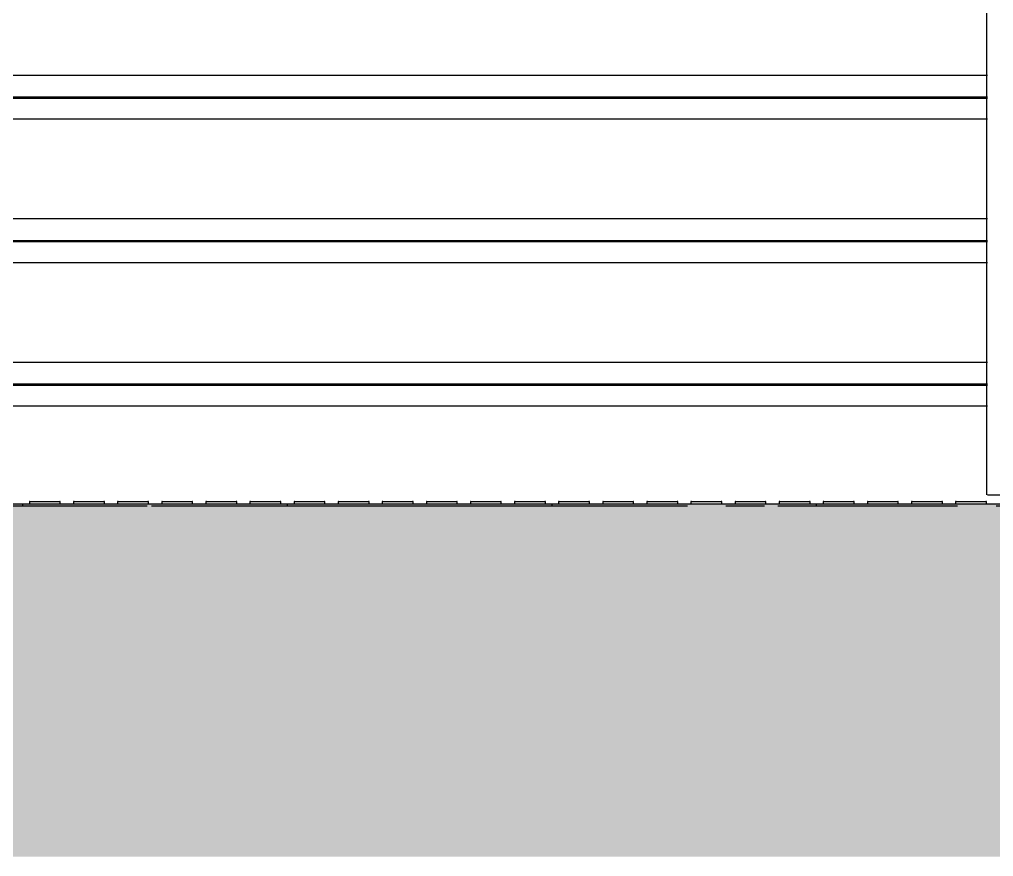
# Model space of a CAD drawing. Header units: millimetres. Extents: x 663313 to 1226001, y 1431724 to 1620898.
# Drawn here: x 808781 to 809885, y 1508407 to 1509357 of the extents above; entities that cross this region are included whole.
import ezdxf

# ---------------------------------------------------------------- set-up
doc = ezdxf.new("R2010")
doc.units = ezdxf.units.MM
doc.set_wipeout_variables(frame=1)
for name, pattern in [('CENTER', [50.8, 31.75, -6.35, 6.35, -6.35]), ('DPA_Grid _ Level 100', [1000, 550, -160, 130, -160]), ('TA_GL_000.70000', [1.925, 0.7, -0.175, 0.175, -0.175, 0.7])]:
    doc.linetypes.add(name, pattern=pattern)
doc.layers.add('000 - 0_HIDE_OBJ_FRAMING_DEF_SUB', color=7, linetype='Continuous', plot=False)
for name, color, linetype in [('000 - 0_SYM_DWG_GRIDLINE_MAIN_COLOR_251', 7, 'Continuous'), ('000 - 0_SYM_DWG_GROUND_MAIN_COLOR_40', 7, 'Continuous'), ('000 - CONCRETE_COL_HATCH_', 7, 'Continuous'), ('000 - CONCRETE_COL_WIPEOUT_', 7, 'Continuous'), ('000 - CONCRETE_EX_BUILDING_SUB_COLOR_251', 7, 'Continuous'), ('000 - GRID', 7, 'CENTER')]:
    doc.layers.add(name, color=color, linetype=linetype)
doc.styles.add('TA', font='', dxfattribs={"height": 4.5})
doc.styles.get('TA').set_extended_font_data('Cordia New')

# ---------------------------------------------------------------- blocks, each defined once
blk = doc.blocks.new('*U4806')
at = {"layer": '000 - 0_SYM_DWG_GRIDLINE_MAIN_COLOR_251', "color": 7, "linetype": 'ByBlock', "ltscale": 5}
blk.add_line((12, 0), (-308, 0), dxfattribs=at)
at = {"color": 7, "style": 'TA', "flags": 1}
blk.add_attdef('LOCATION', (6, -6), '', height=4.5, rotation=270, dxfattribs=at)
blk = doc.blocks.new('W-1-PP18-ST_ENT4_REV00_20260602-143416_ELEVATION_1_DIMS')
at = {"layer": '000 - GRID', "color": 7, "linetype": 'TA_GL_000.70000', "xscale": 50, "yscale": 50, "zscale": 50, "rotation": 180}
blk.add_blockref('*U4806', (0, 101200), dxfattribs=at)
blk = doc.blocks.new('DPA_GM_Tactile Tile Line Base - Decision Tactile-24762829-ENT 4 ELE-1 sheet')
at = {"layer": '000 - CONCRETE_EX_BUILDING_SUB_COLOR_251', "color": 7}
for p, q in [((1805806.6, 101202), (1806106.6, 101202)), ((1806106.6, 101202), (1806406.6, 101202)), ((1806106.6, 101200), (1806106.6, 101202)), ((1806106.6, 101200), (1806106.6, 101202)), ((1806114.1, 101205), (1806114.1, 101202)), ((1806114.7, 101205), (1806114.1, 101205)), ((1806114.1, 101205), (1806114.7, 101205)), ((1806114.1, 101205), (1806114.1, 101202)), ((1806114.7, 101205), (1806114.1, 101205)), ((1806114.1, 101205), (1806114.7, 101205)), ((1806114.1, 101205), (1806114.1, 101202)), ((1806114.7, 101205), (1806114.1, 101205)), ((1806114.1, 101205), (1806114.7, 101205)), ((1806114.1, 101205), (1806114.1, 101202)), ((1806114.7, 101205), (1806114.1, 101205)), ((1806114.1, 101205), (1806114.7, 101205)), ((1806114.1, 101205), (1806114.1, 101202)), ((1806114.7, 101205), (1806114.1, 101205)), ((1806114.1, 101205), (1806114.7, 101205)), ((1806114.1, 101205), (1806114.1, 101202)), ((1806114.7, 101205), (1806114.1, 101205)), ((1806114.1, 101205), (1806131.6, 101205)), ((1806131.6, 101205), (1806149.1, 101205)), ((1806149.1, 101205), (1806148.5, 101205)), ((1806148.5, 101205), (1806149.1, 101205)), ((1806149.1, 101205), (1806148.5, 101205)), ((1806148.5, 101205), (1806149.1, 101205)), ((1806149.1, 101205), (1806148.5, 101205)), ((1806148.5, 101205), (1806149.1, 101205)), ((1806149.1, 101205), (1806148.5, 101205)), ((1806148.5, 101205), (1806149.1, 101205)), ((1806149.1, 101205), (1806148.5, 101205)), ((1806148.5, 101205), (1806149.1, 101205)), ((1806149.1, 101205), (1806148.5, 101205)), ((1806149.1, 101202), (1806149.1, 101205)), ((1806149.1, 101202), (1806149.1, 101205)), ((1806149.1, 101202), (1806149.1, 101205)), ((1806149.1, 101202), (1806149.1, 101205)), ((1806149.1, 101202), (1806149.1, 101205)), ((1806149.1, 101202), (1806149.1, 101205)), ((1806164.1, 101205), (1806164.1, 101202)), ((1806164.7, 101205), (1806164.1, 101205)), ((1806164.1, 101205), (1806164.7, 101205)), ((1806164.1, 101205), (1806164.1, 101202)), ((1806164.7, 101205), (1806164.1, 101205)), ((1806164.1, 101205), (1806164.7, 101205)), ((1806164.1, 101205), (1806164.1, 101202)), ((1806164.7, 101205), (1806164.1, 101205)), ((1806164.1, 101205), (1806164.7, 101205)), ((1806164.1, 101205), (1806164.1, 101202)), ((1806164.7, 101205), (1806164.1, 101205)), ((1806164.1, 101205), (1806164.7, 101205)), ((1806164.1, 101205), (1806164.1, 101202)), ((1806164.7, 101205), (1806164.1, 101205)), ((1806164.1, 101205), (1806164.7, 101205)), ((1806164.1, 101205), (1806164.1, 101202)), ((1806164.7, 101205), (1806164.1, 101205)), ((1806164.1, 101205), (1806181.6, 101205)), ((1806181.6, 101205), (1806199.1, 101205)), ((1806199.1, 101205), (1806198.5, 101205)), ((1806198.5, 101205), (1806199.1, 101205)), ((1806199.1, 101205), (1806198.5, 101205)), ((1806198.5, 101205), (1806199.1, 101205)), ((1806199.1, 101205), (1806198.5, 101205)), ((1806198.5, 101205), (1806199.1, 101205)), ((1806199.1, 101205), (1806198.5, 101205)), ((1806198.5, 101205), (1806199.1, 101205)), ((1806199.1, 101205), (1806198.5, 101205)), ((1806198.5, 101205), (1806199.1, 101205)), ((1806199.1, 101205), (1806198.5, 101205)), ((1806199.1, 101202), (1806199.1, 101205)), ((1806199.1, 101202), (1806199.1, 101205)), ((1806199.1, 101202), (1806199.1, 101205)), ((1806199.1, 101202), (1806199.1, 101205)), ((1806199.1, 101202), (1806199.1, 101205)), ((1806199.1, 101202), (1806199.1, 101205)), ((1806214.1, 101205), (1806214.1, 101202)), ((1806214.7, 101205), (1806214.1, 101205)), ((1806214.1, 101205), (1806214.7, 101205)), ((1806214.1, 101205), (1806214.1, 101202)), ((1806214.7, 101205), (1806214.1, 101205)), ((1806214.1, 101205), (1806214.7, 101205)), ((1806214.1, 101205), (1806214.1, 101202)), ((1806214.7, 101205), (1806214.1, 101205)), ((1806214.1, 101205), (1806214.7, 101205)), ((1806214.1, 101205), (1806214.1, 101202)), ((1806214.7, 101205), (1806214.1, 101205)), ((1806214.1, 101205), (1806214.7, 101205)), ((1806214.1, 101205), (1806214.1, 101202)), ((1806214.7, 101205), (1806214.1, 101205)), ((1806214.1, 101205), (1806214.7, 101205)), ((1806214.1, 101205), (1806214.1, 101202)), ((1806214.7, 101205), (1806214.1, 101205)), ((1806214.1, 101205), (1806231.6, 101205)), ((1806231.6, 101205), (1806249.1, 101205)), ((1806249.1, 101205), (1806248.5, 101205)), ((1806248.5, 101205), (1806249.1, 101205)), ((1806249.1, 101205), (1806248.5, 101205)), ((1806248.5, 101205), (1806249.1, 101205)), ((1806249.1, 101205), (1806248.5, 101205)), ((1806248.5, 101205), (1806249.1, 101205)), ((1806249.1, 101205), (1806248.5, 101205)), ((1806248.5, 101205), (1806249.1, 101205)), ((1806249.1, 101205), (1806248.5, 101205)), ((1806248.5, 101205), (1806249.1, 101205)), ((1806249.1, 101205), (1806248.5, 101205)), ((1806249.1, 101202), (1806249.1, 101205)), ((1806249.1, 101202), (1806249.1, 101205)), ((1806249.1, 101202), (1806249.1, 101205)), ((1806249.1, 101202), (1806249.1, 101205)), ((1806249.1, 101202), (1806249.1, 101205)), ((1806249.1, 101202), (1806249.1, 101205)), ((1806264.1, 101205), (1806264.1, 101202)), ((1806264.7, 101205), (1806264.1, 101205)), ((1806264.1, 101205), (1806264.7, 101205)), ((1806264.1, 101205), (1806264.1, 101202)), ((1806264.7, 101205), (1806264.1, 101205)), ((1806264.1, 101205), (1806264.7, 101205)), ((1806264.1, 101205), (1806264.1, 101202)), ((1806264.7, 101205), (1806264.1, 101205)), ((1806264.1, 101205), (1806264.7, 101205)), ((1806264.1, 101205), (1806264.1, 101202)), ((1806264.7, 101205), (1806264.1, 101205)), ((1806264.1, 101205), (1806264.7, 101205)), ((1806264.1, 101205), (1806264.1, 101202)), ((1806264.7, 101205), (1806264.1, 101205)), ((1806264.1, 101205), (1806264.7, 101205)), ((1806264.1, 101205), (1806264.1, 101202)), ((1806264.7, 101205), (1806264.1, 101205)), ((1806264.1, 101205), (1806281.6, 101205)), ((1806281.6, 101205), (1806299.1, 101205)), ((1806299.1, 101205), (1806298.5, 101205)), ((1806298.5, 101205), (1806299.1, 101205)), ((1806299.1, 101205), (1806298.5, 101205)), ((1806298.5, 101205), (1806299.1, 101205)), ((1806299.1, 101205), (1806298.5, 101205)), ((1806298.5, 101205), (1806299.1, 101205)), ((1806299.1, 101205), (1806298.5, 101205)), ((1806298.5, 101205), (1806299.1, 101205)), ((1806299.1, 101205), (1806298.5, 101205)), ((1806298.5, 101205), (1806299.1, 101205)), ((1806299.1, 101205), (1806298.5, 101205)), ((1806299.1, 101202), (1806299.1, 101205)), ((1806299.1, 101202), (1806299.1, 101205)), ((1806299.1, 101202), (1806299.1, 101205)), ((1806299.1, 101202), (1806299.1, 101205)), ((1806299.1, 101202), (1806299.1, 101205)), ((1806299.1, 101202), (1806299.1, 101205)), ((1806314.1, 101205), (1806314.1, 101202)), ((1806314.7, 101205), (1806314.1, 101205)), ((1806314.1, 101205), (1806314.7, 101205)), ((1806314.1, 101205), (1806314.1, 101202)), ((1806314.7, 101205), (1806314.1, 101205)), ((1806314.1, 101205), (1806314.7, 101205)), ((1806314.1, 101205), (1806314.1, 101202)), ((1806314.7, 101205), (1806314.1, 101205)), ((1806314.1, 101205), (1806314.7, 101205)), ((1806314.1, 101205), (1806314.1, 101202)), ((1806314.7, 101205), (1806314.1, 101205)), ((1806314.1, 101205), (1806314.7, 101205)), ((1806314.1, 101205), (1806314.1, 101202)), ((1806314.7, 101205), (1806314.1, 101205)), ((1806314.1, 101205), (1806314.7, 101205)), ((1806314.1, 101205), (1806314.1, 101202)), ((1806314.7, 101205), (1806314.1, 101205)), ((1806314.1, 101205), (1806331.6, 101205)), ((1806331.6, 101205), (1806349.1, 101205)), ((1806349.1, 101205), (1806348.5, 101205)), ((1806348.5, 101205), (1806349.1, 101205)), ((1806349.1, 101205), (1806348.5, 101205)), ((1806348.5, 101205), (1806349.1, 101205)), ((1806349.1, 101205), (1806348.5, 101205)), ((1806348.5, 101205), (1806349.1, 101205)), ((1806349.1, 101205), (1806348.5, 101205)), ((1806348.5, 101205), (1806349.1, 101205)), ((1806349.1, 101205), (1806348.5, 101205)), ((1806348.5, 101205), (1806349.1, 101205)), ((1806349.1, 101205), (1806348.5, 101205)), ((1806349.1, 101202), (1806349.1, 101205)), ((1806349.1, 101202), (1806349.1, 101205)), ((1806349.1, 101202), (1806349.1, 101205)), ((1806349.1, 101202), (1806349.1, 101205)), ((1806349.1, 101202), (1806349.1, 101205)), ((1806349.1, 101202), (1806349.1, 101205)), ((1806364.1, 101205), (1806364.1, 101202)), ((1806364.7, 101205), (1806364.1, 101205)), ((1806364.1, 101205), (1806364.7, 101205)), ((1806364.1, 101205), (1806364.1, 101202)), ((1806364.7, 101205), (1806364.1, 101205)), ((1806364.1, 101205), (1806364.7, 101205)), ((1806364.1, 101205), (1806364.1, 101202)), ((1806364.7, 101205), (1806364.1, 101205)), ((1806364.1, 101205), (1806364.7, 101205)), ((1806364.1, 101205), (1806364.1, 101202)), ((1806364.7, 101205), (1806364.1, 101205)), ((1806364.1, 101205), (1806364.7, 101205)), ((1806364.1, 101205), (1806364.1, 101202)), ((1806364.7, 101205), (1806364.1, 101205)), ((1806364.1, 101205), (1806364.7, 101205)), ((1806364.1, 101205), (1806364.1, 101202)), ((1806364.7, 101205), (1806364.1, 101205)), ((1806364.1, 101205), (1806381.6, 101205)), ((1806381.6, 101205), (1806399.1, 101205)), ((1806399.1, 101205), (1806398.5, 101205)), ((1806398.5, 101205), (1806399.1, 101205)), ((1806399.1, 101205), (1806398.5, 101205)), ((1806398.5, 101205), (1806399.1, 101205)), ((1806399.1, 101205), (1806398.5, 101205)), ((1806398.5, 101205), (1806399.1, 101205)), ((1806399.1, 101205), (1806398.5, 101205)), ((1806398.5, 101205), (1806399.1, 101205)), ((1806399.1, 101205), (1806398.5, 101205)), ((1806398.5, 101205), (1806399.1, 101205)), ((1806399.1, 101205), (1806398.5, 101205)), ((1806399.1, 101202), (1806399.1, 101205)), ((1806399.1, 101202), (1806399.1, 101205)), ((1806399.1, 101202), (1806399.1, 101205)), ((1806399.1, 101202), (1806399.1, 101205)), ((1806399.1, 101202), (1806399.1, 101205)), ((1806399.1, 101202), (1806399.1, 101205)), ((1806406.6, 101202), (1806706.6, 101202)), ((1806406.6, 101200), (1806406.6, 101202)), ((1806406.6, 101200), (1806406.6, 101202)), ((1806414.1, 101205), (1806414.1, 101202)), ((1806414.7, 101205), (1806414.1, 101205)), ((1806414.1, 101205), (1806414.7, 101205)), ((1806414.1, 101205), (1806414.1, 101202)), ((1806414.7, 101205), (1806414.1, 101205)), ((1806414.1, 101205), (1806414.7, 101205)), ((1806414.1, 101205), (1806414.1, 101202)), ((1806414.7, 101205), (1806414.1, 101205)), ((1806414.1, 101205), (1806414.7, 101205)), ((1806414.1, 101205), (1806414.1, 101202)), ((1806414.7, 101205), (1806414.1, 101205)), ((1806414.1, 101205), (1806414.7, 101205)), ((1806414.1, 101205), (1806414.1, 101202)), ((1806414.7, 101205), (1806414.1, 101205)), ((1806414.1, 101205), (1806414.7, 101205)), ((1806414.1, 101205), (1806414.1, 101202)), ((1806414.7, 101205), (1806414.1, 101205)), ((1806414.1, 101205), (1806431.6, 101205)), ((1806431.6, 101205), (1806449.1, 101205)), ((1806449.1, 101205), (1806448.5, 101205)), ((1806448.5, 101205), (1806449.1, 101205)), ((1806449.1, 101205), (1806448.5, 101205)), ((1806448.5, 101205), (1806449.1, 101205)), ((1806449.1, 101205), (1806448.5, 101205)), ((1806448.5, 101205), (1806449.1, 101205)), ((1806449.1, 101205), (1806448.5, 101205)), ((1806448.5, 101205), (1806449.1, 101205)), ((1806449.1, 101205), (1806448.5, 101205)), ((1806448.5, 101205), (1806449.1, 101205)), ((1806449.1, 101205), (1806448.5, 101205)), ((1806449.1, 101202), (1806449.1, 101205)), ((1806449.1, 101202), (1806449.1, 101205)), ((1806449.1, 101202), (1806449.1, 101205)), ((1806449.1, 101202), (1806449.1, 101205)), ((1806449.1, 101202), (1806449.1, 101205)), ((1806449.1, 101202), (1806449.1, 101205)), ((1806464.1, 101205), (1806464.1, 101202)), ((1806464.7, 101205), (1806464.1, 101205)), ((1806464.1, 101205), (1806464.7, 101205)), ((1806464.1, 101205), (1806464.1, 101202)), ((1806464.7, 101205), (1806464.1, 101205)), ((1806464.1, 101205), (1806464.7, 101205)), ((1806464.1, 101205), (1806464.1, 101202)), ((1806464.7, 101205), (1806464.1, 101205)), ((1806464.1, 101205), (1806464.7, 101205)), ((1806464.1, 101205), (1806464.1, 101202)), ((1806464.7, 101205), (1806464.1, 101205)), ((1806464.1, 101205), (1806464.7, 101205)), ((1806464.1, 101205), (1806464.1, 101202)), ((1806464.7, 101205), (1806464.1, 101205)), ((1806464.1, 101205), (1806464.7, 101205)), ((1806464.1, 101205), (1806464.1, 101202)), ((1806464.7, 101205), (1806464.1, 101205)), ((1806464.1, 101205), (1806481.6, 101205)), ((1806481.6, 101205), (1806499.1, 101205)), ((1806499.1, 101205), (1806498.5, 101205)), ((1806498.5, 101205), (1806499.1, 101205)), ((1806499.1, 101205), (1806498.5, 101205)), ((1806498.5, 101205), (1806499.1, 101205)), ((1806499.1, 101205), (1806498.5, 101205)), ((1806498.5, 101205), (1806499.1, 101205)), ((1806499.1, 101205), (1806498.5, 101205)), ((1806498.5, 101205), (1806499.1, 101205)), ((1806499.1, 101205), (1806498.5, 101205)), ((1806498.5, 101205), (1806499.1, 101205)), ((1806499.1, 101205), (1806498.5, 101205)), ((1806499.1, 101202), (1806499.1, 101205)), ((1806499.1, 101202), (1806499.1, 101205)), ((1806499.1, 101202), (1806499.1, 101205)), ((1806499.1, 101202), (1806499.1, 101205)), ((1806499.1, 101202), (1806499.1, 101205)), ((1806499.1, 101202), (1806499.1, 101205)), ((1806514.1, 101205), (1806514.1, 101202)), ((1806514.7, 101205), (1806514.1, 101205)), ((1806514.1, 101205), (1806514.7, 101205)), ((1806514.1, 101205), (1806514.1, 101202)), ((1806514.7, 101205), (1806514.1, 101205)), ((1806514.1, 101205), (1806514.7, 101205)), ((1806514.1, 101205), (1806514.1, 101202)), ((1806514.7, 101205), (1806514.1, 101205)), ((1806514.1, 101205), (1806514.7, 101205)), ((1806514.1, 101205), (1806514.1, 101202)), ((1806514.7, 101205), (1806514.1, 101205)), ((1806514.1, 101205), (1806514.7, 101205)), ((1806514.1, 101205), (1806514.1, 101202)), ((1806514.7, 101205), (1806514.1, 101205)), ((1806514.1, 101205), (1806514.7, 101205)), ((1806514.1, 101205), (1806514.1, 101202)), ((1806514.7, 101205), (1806514.1, 101205)), ((1806514.1, 101205), (1806531.6, 101205)), ((1806531.6, 101205), (1806549.1, 101205)), ((1806549.1, 101205), (1806548.5, 101205)), ((1806548.5, 101205), (1806549.1, 101205)), ((1806549.1, 101205), (1806548.5, 101205)), ((1806548.5, 101205), (1806549.1, 101205)), ((1806549.1, 101205), (1806548.5, 101205)), ((1806548.5, 101205), (1806549.1, 101205)), ((1806549.1, 101205), (1806548.5, 101205)), ((1806548.5, 101205), (1806549.1, 101205)), ((1806549.1, 101205), (1806548.5, 101205)), ((1806548.5, 101205), (1806549.1, 101205)), ((1806549.1, 101205), (1806548.5, 101205)), ((1806549.1, 101202), (1806549.1, 101205)), ((1806549.1, 101202), (1806549.1, 101205)), ((1806549.1, 101202), (1806549.1, 101205)), ((1806549.1, 101202), (1806549.1, 101205)), ((1806549.1, 101202), (1806549.1, 101205)), ((1806549.1, 101202), (1806549.1, 101205)), ((1806564.1, 101205), (1806564.1, 101202)), ((1806564.7, 101205), (1806564.1, 101205)), ((1806564.1, 101205), (1806564.7, 101205)), ((1806564.1, 101205), (1806564.1, 101202)), ((1806564.7, 101205), (1806564.1, 101205)), ((1806564.1, 101205), (1806564.7, 101205)), ((1806564.1, 101205), (1806564.1, 101202)), ((1806564.7, 101205), (1806564.1, 101205)), ((1806564.1, 101205), (1806564.7, 101205)), ((1806564.1, 101205), (1806564.1, 101202)), ((1806564.7, 101205), (1806564.1, 101205)), ((1806564.1, 101205), (1806564.7, 101205)), ((1806564.1, 101205), (1806564.1, 101202)), ((1806564.7, 101205), (1806564.1, 101205)), ((1806564.1, 101205), (1806564.7, 101205)), ((1806564.1, 101205), (1806564.1, 101202)), ((1806564.7, 101205), (1806564.1, 101205)), ((1806564.1, 101205), (1806581.6, 101205)), ((1806581.6, 101205), (1806599.1, 101205)), ((1806599.1, 101205), (1806598.5, 101205)), ((1806598.5, 101205), (1806599.1, 101205)), ((1806599.1, 101205), (1806598.5, 101205)), ((1806598.5, 101205), (1806599.1, 101205)), ((1806599.1, 101205), (1806598.5, 101205)), ((1806598.5, 101205), (1806599.1, 101205)), ((1806599.1, 101205), (1806598.5, 101205)), ((1806598.5, 101205), (1806599.1, 101205)), ((1806599.1, 101205), (1806598.5, 101205)), ((1806598.5, 101205), (1806599.1, 101205)), ((1806599.1, 101205), (1806598.5, 101205)), ((1806599.1, 101202), (1806599.1, 101205)), ((1806599.1, 101202), (1806599.1, 101205)), ((1806599.1, 101202), (1806599.1, 101205)), ((1806599.1, 101202), (1806599.1, 101205)), ((1806599.1, 101202), (1806599.1, 101205)), ((1806599.1, 101202), (1806599.1, 101205)), ((1806614.1, 101205), (1806614.1, 101202)), ((1806614.7, 101205), (1806614.1, 101205)), ((1806614.1, 101205), (1806614.7, 101205)), ((1806614.1, 101205), (1806614.1, 101202)), ((1806614.7, 101205), (1806614.1, 101205)), ((1806614.1, 101205), (1806614.7, 101205)), ((1806614.1, 101205), (1806614.1, 101202)), ((1806614.7, 101205), (1806614.1, 101205)), ((1806614.1, 101205), (1806614.7, 101205)), ((1806614.1, 101205), (1806614.1, 101202)), ((1806614.7, 101205), (1806614.1, 101205)), ((1806614.1, 101205), (1806614.7, 101205)), ((1806614.1, 101205), (1806614.1, 101202)), ((1806614.7, 101205), (1806614.1, 101205)), ((1806614.1, 101205), (1806614.7, 101205)), ((1806614.1, 101205), (1806614.1, 101202)), ((1806614.7, 101205), (1806614.1, 101205)), ((1806614.1, 101205), (1806631.6, 101205)), ((1806631.6, 101205), (1806649.1, 101205)), ((1806649.1, 101205), (1806648.5, 101205)), ((1806648.5, 101205), (1806649.1, 101205)), ((1806649.1, 101205), (1806648.5, 101205)), ((1806648.5, 101205), (1806649.1, 101205)), ((1806649.1, 101205), (1806648.5, 101205)), ((1806648.5, 101205), (1806649.1, 101205)), ((1806649.1, 101205), (1806648.5, 101205)), ((1806648.5, 101205), (1806649.1, 101205)), ((1806649.1, 101205), (1806648.5, 101205)), ((1806648.5, 101205), (1806649.1, 101205)), ((1806649.1, 101205), (1806648.5, 101205)), ((1806649.1, 101202), (1806649.1, 101205)), ((1806649.1, 101202), (1806649.1, 101205)), ((1806649.1, 101202), (1806649.1, 101205)), ((1806649.1, 101202), (1806649.1, 101205)), ((1806649.1, 101202), (1806649.1, 101205)), ((1806649.1, 101202), (1806649.1, 101205)), ((1806664.1, 101205), (1806664.1, 101202)), ((1806664.7, 101205), (1806664.1, 101205)), ((1806664.1, 101205), (1806664.7, 101205)), ((1806664.1, 101205), (1806664.1, 101202)), ((1806664.7, 101205), (1806664.1, 101205)), ((1806664.1, 101205), (1806664.7, 101205)), ((1806664.1, 101205), (1806664.1, 101202)), ((1806664.7, 101205), (1806664.1, 101205)), ((1806664.1, 101205), (1806664.7, 101205)), ((1806664.1, 101205), (1806664.1, 101202)), ((1806664.7, 101205), (1806664.1, 101205)), ((1806664.1, 101205), (1806664.7, 101205)), ((1806664.1, 101205), (1806664.1, 101202)), ((1806664.7, 101205), (1806664.1, 101205)), ((1806664.1, 101205), (1806664.7, 101205)), ((1806664.1, 101205), (1806664.1, 101202)), ((1806664.7, 101205), (1806664.1, 101205)), ((1806664.1, 101205), (1806681.6, 101205)), ((1806681.6, 101205), (1806699.1, 101205)), ((1806699.1, 101205), (1806698.5, 101205)), ((1806698.5, 101205), (1806699.1, 101205)), ((1806699.1, 101205), (1806698.5, 101205)), ((1806698.5, 101205), (1806699.1, 101205)), ((1806699.1, 101205), (1806698.5, 101205)), ((1806698.5, 101205), (1806699.1, 101205)), ((1806699.1, 101205), (1806698.5, 101205)), ((1806698.5, 101205), (1806699.1, 101205)), ((1806699.1, 101205), (1806698.5, 101205)), ((1806698.5, 101205), (1806699.1, 101205)), ((1806699.1, 101205), (1806698.5, 101205)), ((1806699.1, 101202), (1806699.1, 101205)), ((1806699.1, 101202), (1806699.1, 101205)), ((1806699.1, 101202), (1806699.1, 101205)), ((1806699.1, 101202), (1806699.1, 101205)), ((1806699.1, 101202), (1806699.1, 101205)), ((1806699.1, 101202), (1806699.1, 101205)), ((1806706.6, 101202), (1807006.6, 101202)), ((1806706.6, 101200), (1806706.6, 101202)), ((1806706.6, 101200), (1806706.6, 101202)), ((1806714.1, 101205), (1806714.1, 101202)), ((1806714.7, 101205), (1806714.1, 101205)), ((1806714.1, 101205), (1806714.7, 101205)), ((1806714.1, 101205), (1806714.1, 101202)), ((1806714.7, 101205), (1806714.1, 101205)), ((1806714.1, 101205), (1806714.7, 101205)), ((1806714.1, 101205), (1806714.1, 101202)), ((1806714.7, 101205), (1806714.1, 101205)), ((1806714.1, 101205), (1806714.7, 101205)), ((1806714.1, 101205), (1806714.1, 101202)), ((1806714.7, 101205), (1806714.1, 101205)), ((1806714.1, 101205), (1806714.7, 101205)), ((1806714.1, 101205), (1806714.1, 101202)), ((1806714.7, 101205), (1806714.1, 101205)), ((1806714.1, 101205), (1806714.7, 101205)), ((1806714.1, 101205), (1806714.1, 101202)), ((1806714.7, 101205), (1806714.1, 101205)), ((1806714.1, 101205), (1806731.6, 101205)), ((1806731.6, 101205), (1806749.1, 101205)), ((1806749.1, 101205), (1806748.5, 101205)), ((1806748.5, 101205), (1806749.1, 101205)), ((1806749.1, 101205), (1806748.5, 101205)), ((1806748.5, 101205), (1806749.1, 101205)), ((1806749.1, 101205), (1806748.5, 101205)), ((1806748.5, 101205), (1806749.1, 101205)), ((1806749.1, 101205), (1806748.5, 101205)), ((1806748.5, 101205), (1806749.1, 101205)), ((1806749.1, 101205), (1806748.5, 101205)), ((1806748.5, 101205), (1806749.1, 101205)), ((1806749.1, 101205), (1806748.5, 101205)), ((1806749.1, 101202), (1806749.1, 101205)), ((1806749.1, 101202), (1806749.1, 101205)), ((1806749.1, 101202), (1806749.1, 101205)), ((1806749.1, 101202), (1806749.1, 101205)), ((1806749.1, 101202), (1806749.1, 101205)), ((1806749.1, 101202), (1806749.1, 101205)), ((1806764.1, 101205), (1806764.1, 101202)), ((1806764.7, 101205), (1806764.1, 101205)), ((1806764.1, 101205), (1806764.7, 101205)), ((1806764.1, 101205), (1806764.1, 101202)), ((1806764.7, 101205), (1806764.1, 101205)), ((1806764.1, 101205), (1806764.7, 101205)), ((1806764.1, 101205), (1806764.1, 101202)), ((1806764.7, 101205), (1806764.1, 101205)), ((1806764.1, 101205), (1806764.7, 101205)), ((1806764.1, 101205), (1806764.1, 101202)), ((1806764.7, 101205), (1806764.1, 101205)), ((1806764.1, 101205), (1806764.7, 101205)), ((1806764.1, 101205), (1806764.1, 101202)), ((1806764.7, 101205), (1806764.1, 101205)), ((1806764.1, 101205), (1806764.7, 101205)), ((1806764.1, 101205), (1806764.1, 101202)), ((1806764.7, 101205), (1806764.1, 101205)), ((1806764.1, 101205), (1806781.6, 101205)), ((1806781.6, 101205), (1806799.1, 101205)), ((1806799.1, 101205), (1806798.5, 101205)), ((1806798.5, 101205), (1806799.1, 101205)), ((1806799.1, 101205), (1806798.5, 101205)), ((1806798.5, 101205), (1806799.1, 101205)), ((1806799.1, 101205), (1806798.5, 101205)), ((1806798.5, 101205), (1806799.1, 101205)), ((1806799.1, 101205), (1806798.5, 101205)), ((1806798.5, 101205), (1806799.1, 101205)), ((1806799.1, 101205), (1806798.5, 101205)), ((1806798.5, 101205), (1806799.1, 101205)), ((1806799.1, 101205), (1806798.5, 101205)), ((1806799.1, 101202), (1806799.1, 101205)), ((1806799.1, 101202), (1806799.1, 101205)), ((1806799.1, 101202), (1806799.1, 101205)), ((1806799.1, 101202), (1806799.1, 101205)), ((1806799.1, 101202), (1806799.1, 101205)), ((1806799.1, 101202), (1806799.1, 101205)), ((1806814.1, 101205), (1806814.1, 101202)), ((1806814.7, 101205), (1806814.1, 101205)), ((1806814.1, 101205), (1806814.7, 101205)), ((1806814.1, 101205), (1806814.1, 101202)), ((1806814.7, 101205), (1806814.1, 101205)), ((1806814.1, 101205), (1806814.7, 101205)), ((1806814.1, 101205), (1806814.1, 101202)), ((1806814.7, 101205), (1806814.1, 101205)), ((1806814.1, 101205), (1806814.7, 101205)), ((1806814.1, 101205), (1806814.1, 101202)), ((1806814.7, 101205), (1806814.1, 101205)), ((1806814.1, 101205), (1806814.7, 101205)), ((1806814.1, 101205), (1806814.1, 101202)), ((1806814.7, 101205), (1806814.1, 101205)), ((1806814.1, 101205), (1806814.7, 101205)), ((1806814.1, 101205), (1806814.1, 101202)), ((1806814.7, 101205), (1806814.1, 101205)), ((1806814.1, 101205), (1806831.6, 101205)), ((1806831.6, 101205), (1806849.1, 101205)), ((1806849.1, 101205), (1806848.5, 101205)), ((1806848.5, 101205), (1806849.1, 101205)), ((1806849.1, 101205), (1806848.5, 101205)), ((1806848.5, 101205), (1806849.1, 101205)), ((1806849.1, 101205), (1806848.5, 101205)), ((1806848.5, 101205), (1806849.1, 101205)), ((1806849.1, 101205), (1806848.5, 101205)), ((1806848.5, 101205), (1806849.1, 101205)), ((1806849.1, 101205), (1806848.5, 101205)), ((1806848.5, 101205), (1806849.1, 101205)), ((1806849.1, 101205), (1806848.5, 101205)), ((1806849.1, 101202), (1806849.1, 101205)), ((1806849.1, 101202), (1806849.1, 101205)), ((1806849.1, 101202), (1806849.1, 101205)), ((1806849.1, 101202), (1806849.1, 101205)), ((1806849.1, 101202), (1806849.1, 101205)), ((1806849.1, 101202), (1806849.1, 101205)), ((1806864.1, 101205), (1806864.1, 101202)), ((1806864.7, 101205), (1806864.1, 101205)), ((1806864.1, 101205), (1806864.7, 101205)), ((1806864.1, 101205), (1806864.1, 101202)), ((1806864.7, 101205), (1806864.1, 101205)), ((1806864.1, 101205), (1806864.7, 101205)), ((1806864.1, 101205), (1806864.1, 101202)), ((1806864.7, 101205), (1806864.1, 101205)), ((1806864.1, 101205), (1806864.7, 101205)), ((1806864.1, 101205), (1806864.1, 101202)), ((1806864.7, 101205), (1806864.1, 101205)), ((1806864.1, 101205), (1806864.7, 101205)), ((1806864.1, 101205), (1806864.1, 101202)), ((1806864.7, 101205), (1806864.1, 101205)), ((1806864.1, 101205), (1806864.7, 101205)), ((1806864.1, 101205), (1806864.1, 101202)), ((1806864.7, 101205), (1806864.1, 101205)), ((1806864.1, 101205), (1806881.6, 101205)), ((1806881.6, 101205), (1806899.1, 101205)), ((1806899.1, 101205), (1806898.5, 101205)), ((1806898.5, 101205), (1806899.1, 101205)), ((1806899.1, 101205), (1806898.5, 101205)), ((1806898.5, 101205), (1806899.1, 101205)), ((1806899.1, 101205), (1806898.5, 101205)), ((1806898.5, 101205), (1806899.1, 101205)), ((1806899.1, 101205), (1806898.5, 101205)), ((1806898.5, 101205), (1806899.1, 101205)), ((1806899.1, 101205), (1806898.5, 101205)), ((1806898.5, 101205), (1806899.1, 101205)), ((1806899.1, 101205), (1806898.5, 101205)), ((1806899.1, 101202), (1806899.1, 101205)), ((1806899.1, 101202), (1806899.1, 101205)), ((1806899.1, 101202), (1806899.1, 101205)), ((1806899.1, 101202), (1806899.1, 101205)), ((1806899.1, 101202), (1806899.1, 101205)), ((1806899.1, 101202), (1806899.1, 101205)), ((1806914.1, 101205), (1806914.1, 101202)), ((1806914.7, 101205), (1806914.1, 101205)), ((1806914.1, 101205), (1806914.7, 101205)), ((1806914.1, 101205), (1806914.1, 101202)), ((1806914.7, 101205), (1806914.1, 101205)), ((1806914.1, 101205), (1806914.7, 101205)), ((1806914.1, 101205), (1806914.1, 101202)), ((1806914.7, 101205), (1806914.1, 101205)), ((1806914.1, 101205), (1806914.7, 101205)), ((1806914.1, 101205), (1806914.1, 101202)), ((1806914.7, 101205), (1806914.1, 101205)), ((1806914.1, 101205), (1806914.7, 101205)), ((1806914.1, 101205), (1806914.1, 101202)), ((1806914.7, 101205), (1806914.1, 101205)), ((1806914.1, 101205), (1806914.7, 101205)), ((1806914.1, 101205), (1806914.1, 101202)), ((1806914.7, 101205), (1806914.1, 101205)), ((1806914.1, 101205), (1806931.6, 101205)), ((1806931.6, 101205), (1806949.1, 101205)), ((1806949.1, 101205), (1806948.5, 101205)), ((1806948.5, 101205), (1806949.1, 101205)), ((1806949.1, 101205), (1806948.5, 101205)), ((1806948.5, 101205), (1806949.1, 101205)), ((1806949.1, 101205), (1806948.5, 101205)), ((1806948.5, 101205), (1806949.1, 101205)), ((1806949.1, 101205), (1806948.5, 101205)), ((1806948.5, 101205), (1806949.1, 101205)), ((1806949.1, 101205), (1806948.5, 101205)), ((1806948.5, 101205), (1806949.1, 101205)), ((1806949.1, 101205), (1806948.5, 101205)), ((1806949.1, 101202), (1806949.1, 101205)), ((1806949.1, 101202), (1806949.1, 101205)), ((1806949.1, 101202), (1806949.1, 101205)), ((1806949.1, 101202), (1806949.1, 101205)), ((1806949.1, 101202), (1806949.1, 101205)), ((1806949.1, 101202), (1806949.1, 101205)), ((1806964.1, 101205), (1806964.1, 101202)), ((1806964.7, 101205), (1806964.1, 101205)), ((1806964.1, 101205), (1806964.7, 101205)), ((1806964.1, 101205), (1806964.1, 101202)), ((1806964.7, 101205), (1806964.1, 101205)), ((1806964.1, 101205), (1806964.7, 101205)), ((1806964.1, 101205), (1806964.1, 101202)), ((1806964.7, 101205), (1806964.1, 101205)), ((1806964.1, 101205), (1806964.7, 101205)), ((1806964.1, 101205), (1806964.1, 101202)), ((1806964.7, 101205), (1806964.1, 101205)), ((1806964.1, 101205), (1806964.7, 101205)), ((1806964.1, 101205), (1806964.1, 101202)), ((1806964.7, 101205), (1806964.1, 101205)), ((1806964.1, 101205), (1806964.7, 101205)), ((1806964.1, 101205), (1806964.1, 101202)), ((1806964.7, 101205), (1806964.1, 101205)), ((1806964.1, 101205), (1806981.6, 101205)), ((1806981.6, 101205), (1806999.1, 101205)), ((1806999.1, 101205), (1806998.5, 101205)), ((1806998.5, 101205), (1806999.1, 101205)), ((1806999.1, 101205), (1806998.5, 101205)), ((1806998.5, 101205), (1806999.1, 101205)), ((1806999.1, 101205), (1806998.5, 101205)), ((1806998.5, 101205), (1806999.1, 101205)), ((1806999.1, 101205), (1806998.5, 101205)), ((1806998.5, 101205), (1806999.1, 101205)), ((1806999.1, 101205), (1806998.5, 101205)), ((1806998.5, 101205), (1806999.1, 101205)), ((1806999.1, 101205), (1806998.5, 101205)), ((1806999.1, 101202), (1806999.1, 101205)), ((1806999.1, 101202), (1806999.1, 101205)), ((1806999.1, 101202), (1806999.1, 101205)), ((1806999.1, 101202), (1806999.1, 101205)), ((1806999.1, 101202), (1806999.1, 101205)), ((1806999.1, 101202), (1806999.1, 101205)), ((1807006.6, 101202), (1807306.6, 101202)), ((1807006.6, 101200), (1807006.6, 101202)), ((1807006.6, 101200), (1807006.6, 101202)), ((1807014.1, 101205), (1807014.1, 101202)), ((1807014.7, 101205), (1807014.1, 101205)), ((1807014.1, 101205), (1807014.7, 101205)), ((1807014.1, 101205), (1807014.1, 101202)), ((1807014.7, 101205), (1807014.1, 101205)), ((1807014.1, 101205), (1807014.7, 101205)), ((1807014.1, 101205), (1807014.1, 101202)), ((1807014.7, 101205), (1807014.1, 101205)), ((1807014.1, 101205), (1807014.7, 101205)), ((1807014.1, 101205), (1807014.1, 101202)), ((1807014.7, 101205), (1807014.1, 101205)), ((1807014.1, 101205), (1807014.7, 101205)), ((1807014.1, 101205), (1807014.1, 101202)), ((1807014.7, 101205), (1807014.1, 101205)), ((1807014.1, 101205), (1807014.7, 101205)), ((1807014.1, 101205), (1807014.1, 101202)), ((1807014.7, 101205), (1807014.1, 101205)), ((1807014.1, 101205), (1807031.6, 101205)), ((1807031.6, 101205), (1807049.1, 101205)), ((1807049.1, 101205), (1807048.5, 101205)), ((1807048.5, 101205), (1807049.1, 101205)), ((1807049.1, 101205), (1807048.5, 101205)), ((1807048.5, 101205), (1807049.1, 101205)), ((1807049.1, 101205), (1807048.5, 101205)), ((1807048.5, 101205), (1807049.1, 101205)), ((1807049.1, 101205), (1807048.5, 101205)), ((1807048.5, 101205), (1807049.1, 101205)), ((1807049.1, 101205), (1807048.5, 101205)), ((1807048.5, 101205), (1807049.1, 101205)), ((1807049.1, 101205), (1807048.5, 101205)), ((1807049.1, 101202), (1807049.1, 101205)), ((1807049.1, 101202), (1807049.1, 101205)), ((1807049.1, 101202), (1807049.1, 101205)), ((1807049.1, 101202), (1807049.1, 101205)), ((1807049.1, 101202), (1807049.1, 101205)), ((1807049.1, 101202), (1807049.1, 101205)), ((1807064.1, 101205), (1807064.1, 101202)), ((1807064.7, 101205), (1807064.1, 101205)), ((1807064.1, 101205), (1807064.7, 101205)), ((1807064.1, 101205), (1807064.1, 101202)), ((1807064.7, 101205), (1807064.1, 101205)), ((1807064.1, 101205), (1807064.7, 101205)), ((1807064.1, 101205), (1807064.1, 101202)), ((1807064.7, 101205), (1807064.1, 101205)), ((1807064.1, 101205), (1807064.7, 101205)), ((1807064.1, 101205), (1807064.1, 101202)), ((1807064.7, 101205), (1807064.1, 101205)), ((1807064.1, 101205), (1807064.7, 101205)), ((1807064.1, 101205), (1807064.1, 101202)), ((1807064.7, 101205), (1807064.1, 101205)), ((1807064.1, 101205), (1807064.7, 101205)), ((1807064.1, 101205), (1807064.1, 101202)), ((1807064.7, 101205), (1807064.1, 101205)), ((1807064.1, 101205), (1807081.6, 101205)), ((1807081.6, 101205), (1807099.1, 101205)), ((1807099.1, 101205), (1807098.5, 101205)), ((1807098.5, 101205), (1807099.1, 101205)), ((1807099.1, 101205), (1807098.5, 101205)), ((1807098.5, 101205), (1807099.1, 101205)), ((1807099.1, 101205), (1807098.5, 101205)), ((1807098.5, 101205), (1807099.1, 101205)), ((1807099.1, 101205), (1807098.5, 101205)), ((1807098.5, 101205), (1807099.1, 101205)), ((1807099.1, 101205), (1807098.5, 101205)), ((1807098.5, 101205), (1807099.1, 101205)), ((1807099.1, 101205), (1807098.5, 101205)), ((1807099.1, 101202), (1807099.1, 101205)), ((1807099.1, 101202), (1807099.1, 101205)), ((1807099.1, 101202), (1807099.1, 101205)), ((1807099.1, 101202), (1807099.1, 101205)), ((1807099.1, 101202), (1807099.1, 101205)), ((1807099.1, 101202), (1807099.1, 101205)), ((1807114.1, 101205), (1807114.1, 101202)), ((1807114.7, 101205), (1807114.1, 101205)), ((1807114.1, 101205), (1807114.7, 101205)), ((1807114.1, 101205), (1807114.1, 101202)), ((1807114.7, 101205), (1807114.1, 101205)), ((1807114.1, 101205), (1807114.7, 101205)), ((1807114.1, 101205), (1807114.1, 101202)), ((1807114.7, 101205), (1807114.1, 101205)), ((1807114.1, 101205), (1807114.7, 101205)), ((1807114.1, 101205), (1807114.1, 101202)), ((1807114.7, 101205), (1807114.1, 101205)), ((1807114.1, 101205), (1807114.7, 101205)), ((1807114.1, 101205), (1807114.1, 101202)), ((1807114.7, 101205), (1807114.1, 101205)), ((1807114.1, 101205), (1807114.7, 101205)), ((1807114.1, 101205), (1807114.1, 101202)), ((1807114.7, 101205), (1807114.1, 101205)), ((1807114.1, 101205), (1807131.6, 101205)), ((1807131.6, 101205), (1807149.1, 101205)), ((1807149.1, 101205), (1807148.5, 101205)), ((1807148.5, 101205), (1807149.1, 101205)), ((1807149.1, 101205), (1807148.5, 101205)), ((1807148.5, 101205), (1807149.1, 101205)), ((1807149.1, 101205), (1807148.5, 101205)), ((1807148.5, 101205), (1807149.1, 101205)), ((1807149.1, 101205), (1807148.5, 101205)), ((1807148.5, 101205), (1807149.1, 101205)), ((1807149.1, 101205), (1807148.5, 101205)), ((1807148.5, 101205), (1807149.1, 101205)), ((1807149.1, 101205), (1807148.5, 101205)), ((1807149.1, 101202), (1807149.1, 101205)), ((1807149.1, 101202), (1807149.1, 101205)), ((1807149.1, 101202), (1807149.1, 101205)), ((1807149.1, 101202), (1807149.1, 101205)), ((1807149.1, 101202), (1807149.1, 101205)), ((1807149.1, 101202), (1807149.1, 101205)), ((1807164.1, 101205), (1807164.1, 101202)), ((1807164.7, 101205), (1807164.1, 101205)), ((1807164.1, 101205), (1807164.7, 101205)), ((1807164.1, 101205), (1807164.1, 101202)), ((1807164.7, 101205), (1807164.1, 101205)), ((1807164.1, 101205), (1807164.7, 101205)), ((1807164.1, 101205), (1807164.1, 101202)), ((1807164.7, 101205), (1807164.1, 101205)), ((1807164.1, 101205), (1807164.7, 101205)), ((1807164.1, 101205), (1807164.1, 101202)), ((1807164.7, 101205), (1807164.1, 101205)), ((1807164.1, 101205), (1807164.7, 101205)), ((1807164.1, 101205), (1807164.1, 101202)), ((1807164.7, 101205), (1807164.1, 101205)), ((1807164.1, 101205), (1807164.7, 101205)), ((1807164.1, 101205), (1807164.1, 101202)), ((1807164.7, 101205), (1807164.1, 101205)), ((1807164.1, 101205), (1807181.6, 101205)), ((1807181.6, 101205), (1807199.1, 101205)), ((1807199.1, 101205), (1807198.5, 101205)), ((1807198.5, 101205), (1807199.1, 101205)), ((1807199.1, 101205), (1807198.5, 101205)), ((1807198.5, 101205), (1807199.1, 101205)), ((1807199.1, 101205), (1807198.5, 101205)), ((1807198.5, 101205), (1807199.1, 101205)), ((1807199.1, 101205), (1807198.5, 101205)), ((1807198.5, 101205), (1807199.1, 101205)), ((1807199.1, 101205), (1807198.5, 101205)), ((1807198.5, 101205), (1807199.1, 101205)), ((1807199.1, 101205), (1807198.5, 101205)), ((1807199.1, 101202), (1807199.1, 101205)), ((1807199.1, 101202), (1807199.1, 101205)), ((1807199.1, 101202), (1807199.1, 101205)), ((1807199.1, 101202), (1807199.1, 101205)), ((1807199.1, 101202), (1807199.1, 101205)), ((1807199.1, 101202), (1807199.1, 101205))]:
    blk.add_line(p, q, dxfattribs=at)
blk = doc.blocks.new('Railing - RL10_Post _Mid_-20894883-ENT 4 ELE-1 sheet')
at = {"layer": '000 - CONCRETE_EX_BUILDING_SUB_COLOR_251', "color": 7}
for p, q in [((1807130.8, 102518.6), (1807316.8, 102518.6)), ((1807316.8, 102498.6), (1807130.8, 102498.6)), ((1807213.8, 102478.6), (1807213.8, 102498.6)), ((1807233.8, 102498.6), (1807213.8, 102498.6)), ((1807233.8, 102498.6), (1807233.8, 102478.6)), ((1807199.5, 102065), (1807199.5, 102478.6)), ((1807223.8, 102478.6), (1807200.1, 102478.6)), ((1807247.5, 102478.6), (1807223.8, 102478.6)), ((1807248.1, 102478.6), (1807248.1, 102065)), ((1807130.8, 102268.6), (1807205.8, 102268.6)), ((1807241.8, 102268.6), (1807316.8, 102268.6)), ((1807205.8, 102248.6), (1807130.8, 102248.6)), ((1807316.8, 102248.6), (1807241.8, 102248.6)), ((1807199.5, 101815), (1807199.5, 102022.8)), ((1807248.1, 102022.8), (1807248.1, 101815)), ((1807199.5, 101688.6), (1807199.5, 101772.8)), ((1807248.1, 101772.8), (1807248.1, 101688.6))]:
    blk.add_line(p, q, dxfattribs=at)
at = {"layer": '000 - CONCRETE_EX_BUILDING_SUB_COLOR_251', "color": 7, "flags": 128}
for points in [[(1807111.3, 102526.5), (1807112.1, 102525.7), (1807113, 102525), (1807113.8, 102524.3), (1807114.8, 102523.6), (1807115.7, 102523), (1807116.6, 102522.4), (1807117.6, 102521.9), (1807118.6, 102521.4), (1807119.6, 102520.9), (1807120.7, 102520.5), (1807121.7, 102520.1), (1807122.8, 102519.7), (1807123.9, 102519.4), (1807125, 102519.2), (1807126.1, 102519), (1807127.2, 102518.8), (1807128.3, 102518.7), (1807129.4, 102518.6), (1807130.5, 102518.6), (1807130.8, 102518.6)], [(1807316.8, 102518.6), (1807317.9, 102518.6), (1807319, 102518.7), (1807320.2, 102518.8), (1807321.3, 102518.9), (1807322.4, 102519.1), (1807323.5, 102519.4), (1807324.5, 102519.7), (1807325.6, 102520), (1807326.7, 102520.4), (1807327.7, 102520.8), (1807328.7, 102521.2), (1807329.7, 102521.7), (1807330.7, 102522.3), (1807331.7, 102522.8), (1807332.6, 102523.5), (1807333.5, 102524.1), (1807334.4, 102524.8), (1807335.3, 102525.5), (1807336.1, 102526.3)], [(1807130.8, 102498.6), (1807128.9, 102498.6), (1807127, 102498.7), (1807125.1, 102498.9), (1807123.2, 102499.2), (1807121.3, 102499.5), (1807119.4, 102499.9), (1807117.5, 102500.4), (1807115.7, 102501), (1807113.9, 102501.6), (1807112.1, 102502.4)], [(1807336, 102502.6), (1807334.2, 102501.8), (1807332.4, 102501.2), (1807330.6, 102500.6), (1807328.7, 102500.1), (1807326.9, 102499.6), (1807325, 102499.3), (1807323.1, 102499), (1807321.2, 102498.8), (1807319.2, 102498.6), (1807317.3, 102498.6), (1807316.8, 102498.6)], [(1807112.1, 102275.7), (1807113, 102275), (1807113.8, 102274.3), (1807114.8, 102273.6), (1807115.7, 102273), (1807116.6, 102272.4), (1807117.6, 102271.9), (1807118.6, 102271.4), (1807119.6, 102270.9), (1807120.7, 102270.5), (1807121.7, 102270.1), (1807122.8, 102269.7), (1807123.9, 102269.4), (1807125, 102269.2), (1807126.1, 102269), (1807127.2, 102268.8), (1807128.3, 102268.7), (1807129.4, 102268.6), (1807130.5, 102268.6), (1807130.8, 102268.6)], [(1807316.8, 102268.6), (1807317.9, 102268.6), (1807319, 102268.7), (1807320.2, 102268.8), (1807321.3, 102268.9), (1807322.4, 102269.1), (1807323.5, 102269.4), (1807324.5, 102269.7), (1807325.6, 102270), (1807326.7, 102270.4), (1807327.7, 102270.8), (1807328.7, 102271.2), (1807329.7, 102271.7), (1807330.7, 102272.3), (1807331.7, 102272.8), (1807332.6, 102273.5), (1807333.5, 102274.1), (1807334.4, 102274.8), (1807335.3, 102275.5), (1807336.1, 102276.3)], [(1807130.8, 102248.6), (1807128.9, 102248.6), (1807127, 102248.7), (1807125.1, 102248.9), (1807123.2, 102249.2), (1807121.3, 102249.5), (1807119.4, 102249.9), (1807117.5, 102250.4), (1807115.7, 102251), (1807113.9, 102251.6), (1807112.1, 102252.4)], [(1807336, 102252.6), (1807334.2, 102251.8), (1807332.4, 102251.2), (1807330.6, 102250.6), (1807328.7, 102250.1), (1807326.9, 102249.6), (1807325, 102249.3), (1807323.1, 102249), (1807321.2, 102248.8), (1807319.2, 102248.6), (1807317.3, 102248.6), (1807316.8, 102248.6)]]:
    blk.add_lwpolyline(points, dxfattribs=at)
blk = doc.blocks.new('Railing - RL10_Post_Start-End_-V13-ENT 4 ELE-1 sheet')
at = {"layer": '000 - CONCRETE_EX_BUILDING_SUB_COLOR_251', "color": 7}
for p, q in [((1807082.8, 102119.9), (1807082.8, 102143.4)), ((1807092.8, 102143.4), (1807082.8, 102143.4)), ((1807102.8, 102143.4), (1807092.8, 102143.4)), ((1807102.8, 102143.4), (1807102.8, 102119.6)), ((1807344.8, 102120.1), (1807344.8, 102143.4)), ((1807354.8, 102143.4), (1807344.8, 102143.4)), ((1807364.8, 102143.4), (1807354.8, 102143.4)), ((1807364.8, 102143.4), (1807364.8, 102120)), ((1807316.8, 102022.4), (1807130.8, 102022.4)), ((1807213.8, 102002.4), (1807213.8, 102022.4)), ((1807233.8, 102022.4), (1807213.8, 102022.4)), ((1807233.8, 102022.4), (1807233.8, 102002.4)), ((1807199.5, 101815), (1807199.5, 102002.4)), ((1807223.8, 102002.4), (1807200.1, 102002.4)), ((1807247.5, 102002.4), (1807223.8, 102002.4)), ((1807248.1, 102002.4), (1807248.1, 101815)), ((1807082.8, 101847.8), (1807082.8, 101893.4)), ((1807092.8, 101893.4), (1807082.8, 101893.4)), ((1807102.8, 101893.4), (1807092.8, 101893.4)), ((1807102.8, 101893.4), (1807102.8, 101848.3)), ((1807344.8, 101849.2), (1807344.8, 101893.4)), ((1807354.8, 101893.4), (1807344.8, 101893.4)), ((1807364.8, 101893.4), (1807354.8, 101893.4)), ((1807364.8, 101893.4), (1807364.8, 101849.2)), ((1807205.8, 101772.4), (1807130.8, 101772.4)), ((1807199.5, 101212.4), (1807199.5, 101777)), ((1807316.8, 101772.4), (1807241.8, 101772.4)), ((1807248.1, 101777), (1807248.1, 101212.4)), ((1807200.1, 101212.4), (1807223.8, 101212.4)), ((1807223.8, 101212.4), (1807247.5, 101212.4))]:
    blk.add_line(p, q, dxfattribs=at)
at = {"layer": '000 - CONCRETE_EX_BUILDING_SUB_COLOR_251', "color": 7, "flags": 128}
for points in [[(1807130.8, 102022.4), (1807128.9, 102022.5), (1807127, 102022.6), (1807125.1, 102022.8), (1807123.2, 102023), (1807121.3, 102023.4), (1807119.4, 102023.8), (1807117.5, 102024.3), (1807115.7, 102024.9), (1807113.9, 102025.5), (1807112.1, 102026.2), (1807110.4, 102027)], [(1807337.4, 102027.1), (1807336, 102026.4), (1807334.2, 102025.7), (1807332.4, 102025), (1807330.6, 102024.4), (1807328.7, 102023.9), (1807326.9, 102023.5), (1807325, 102023.1), (1807323.1, 102022.8), (1807321.2, 102022.6), (1807319.2, 102022.5), (1807317.3, 102022.4), (1807316.8, 102022.4)], [(1807130.8, 101772.4), (1807128.9, 101772.5), (1807127, 101772.6), (1807125.1, 101772.8), (1807123.2, 101773), (1807121.3, 101773.4), (1807119.4, 101773.8), (1807117.5, 101774.3), (1807115.7, 101774.9), (1807113.9, 101775.5), (1807112.1, 101776.2), (1807110.4, 101777)], [(1807337.4, 101777.1), (1807336, 101776.4), (1807334.2, 101775.7), (1807332.4, 101775), (1807330.6, 101774.4), (1807328.7, 101773.9), (1807326.9, 101773.5), (1807325, 101773.1), (1807323.1, 101772.8), (1807321.2, 101772.6), (1807319.2, 101772.5), (1807317.3, 101772.4), (1807316.8, 101772.4)]]:
    blk.add_lwpolyline(points, dxfattribs=at)
blk = doc.blocks.new('Railing - Railing-20956213-ENT 4 ELE-1 sheet')
at = {"color": 7}
for name in ['Railing - RL10_Post _Mid_-20894883-ENT 4 ELE-1 sheet', 'Railing - RL10_Post_Start-End_-V13-ENT 4 ELE-1 sheet']:
    blk.add_blockref(name, (0, 0), dxfattribs=at)
blk = doc.blocks.new('W-1-PP18-ST_ENT4_REV00_20260602-144452_ELEVATION_1_EX')
at = {"layer": '000 - 0_HIDE_OBJ_FRAMING_DEF_SUB', "color": 7, "linetype": 'DPA_Grid _ Level 100'}
blk.add_line((-9926.2782, 101200), (32047.7924, 101200), dxfattribs=at)
at = {"layer": '000 - CONCRETE_EX_BUILDING_SUB_COLOR_251', "color": 7}
for p, q in [((7830.2815, 101688.5714), (10021.3093, 101688.5714)), ((10021.3093, 101663.5714), (7830.2815, 101663.5714)), ((7830.2815, 101662.5714), (10021.3093, 101662.5714)), ((10021.3093, 101638.5714), (7830.2815, 101638.5714)), ((7830.2815, 101525.7143), (10021.3093, 101525.7143)), ((10021.3093, 101500.7143), (7830.2815, 101500.7143)), ((7830.2815, 101499.7143), (10021.3093, 101499.7143)), ((10021.3093, 101475.7143), (7830.1155, 101475.7143)), ((7830.1704, 101362.8571), (10021.3093, 101362.8571)), ((10021.3093, 101337.8571), (7830.197, 101337.8571)), ((7830.1981, 101336.8571), (10021.3093, 101336.8571)), ((10021.3093, 101312.8571), (7830.2237, 101312.8571))]:
    blk.add_line(p, q, dxfattribs=at)
for name in ['Railing - Railing-20956213-ENT 4 ELE-1 sheet', 'DPA_GM_Tactile Tile Line Base - Decision Tactile-24762829-ENT 4 ELE-1 sheet']:
    blk.add_blockref(name, (-1797178.8102, 0), dxfattribs=at)
blk = doc.blocks.new('*U5403')
at = {"layer": '000 - CONCRETE_COL_HATCH_'}
h = blk.add_hatch(dxfattribs=at)
h.set_pattern_fill('EARTH', scale=0.5, angle=45)
h.set_pattern_definition([(45, (883200, -850506.8257), (0, 4.4901280605), [3.175, -3.175]), (45, (883199.158, -850505.9838), (0, 4.4901280605), [3.175, -3.175]), (45, (883198.3162, -850505.142), (0, 4.4901280605), [3.175, -3.175]), (135, (883198.3162, -850504.5806), (-4.4901280605, 0), [3.175, -3.175]), (135, (883199.158, -850503.7387), (-4.4901280605, 0), [3.175, -3.175]), (135, (883200, -850502.8968), (-4.4901280605, 0), [3.175, -3.175])])
h.paths.add_polyline_path([(0, 0), (0, -400), (19200, -400), (19200, 0)])

msp = doc.modelspace()

# ---------------------------------------------------------------- linework, layer by layer
at = {"color": 7}
msp.add_line((797231.1781, 1508807.0012), (816431.1781, 1508807.0012), dxfattribs=at)

# ---------------------------------------------------------------- block references
msp.add_blockref('W-1-PP18-ST_ENT4_REV00_20260602-143416_ELEVATION_1_DIMS', (799856.9923, 1407605.0011), dxfattribs=at)

# ---------------------------------------------------------------- next in the draw order: block references
msp.add_blockref('W-1-PP18-ST_ENT4_REV00_20260602-144452_ELEVATION_1_EX', (799856.9923, 1407605.0011), dxfattribs=at)

# ---------------------------------------------------------------- next in the draw order: block references
msp.add_blockref('*U5403', (797231.1781, 1508807.0012), dxfattribs=at)

# ---------------------------------------------------------------- next in the draw order: linework, layer by layer
at = {"layer": '000 - 0_SYM_DWG_GROUND_MAIN_COLOR_40', "color": 7}
msp.add_lwpolyline([(797231.1781, 1508807.0012), (816431.1781, 1508807.0012)], dxfattribs=at)

doc.saveas('drawing.dxf')
